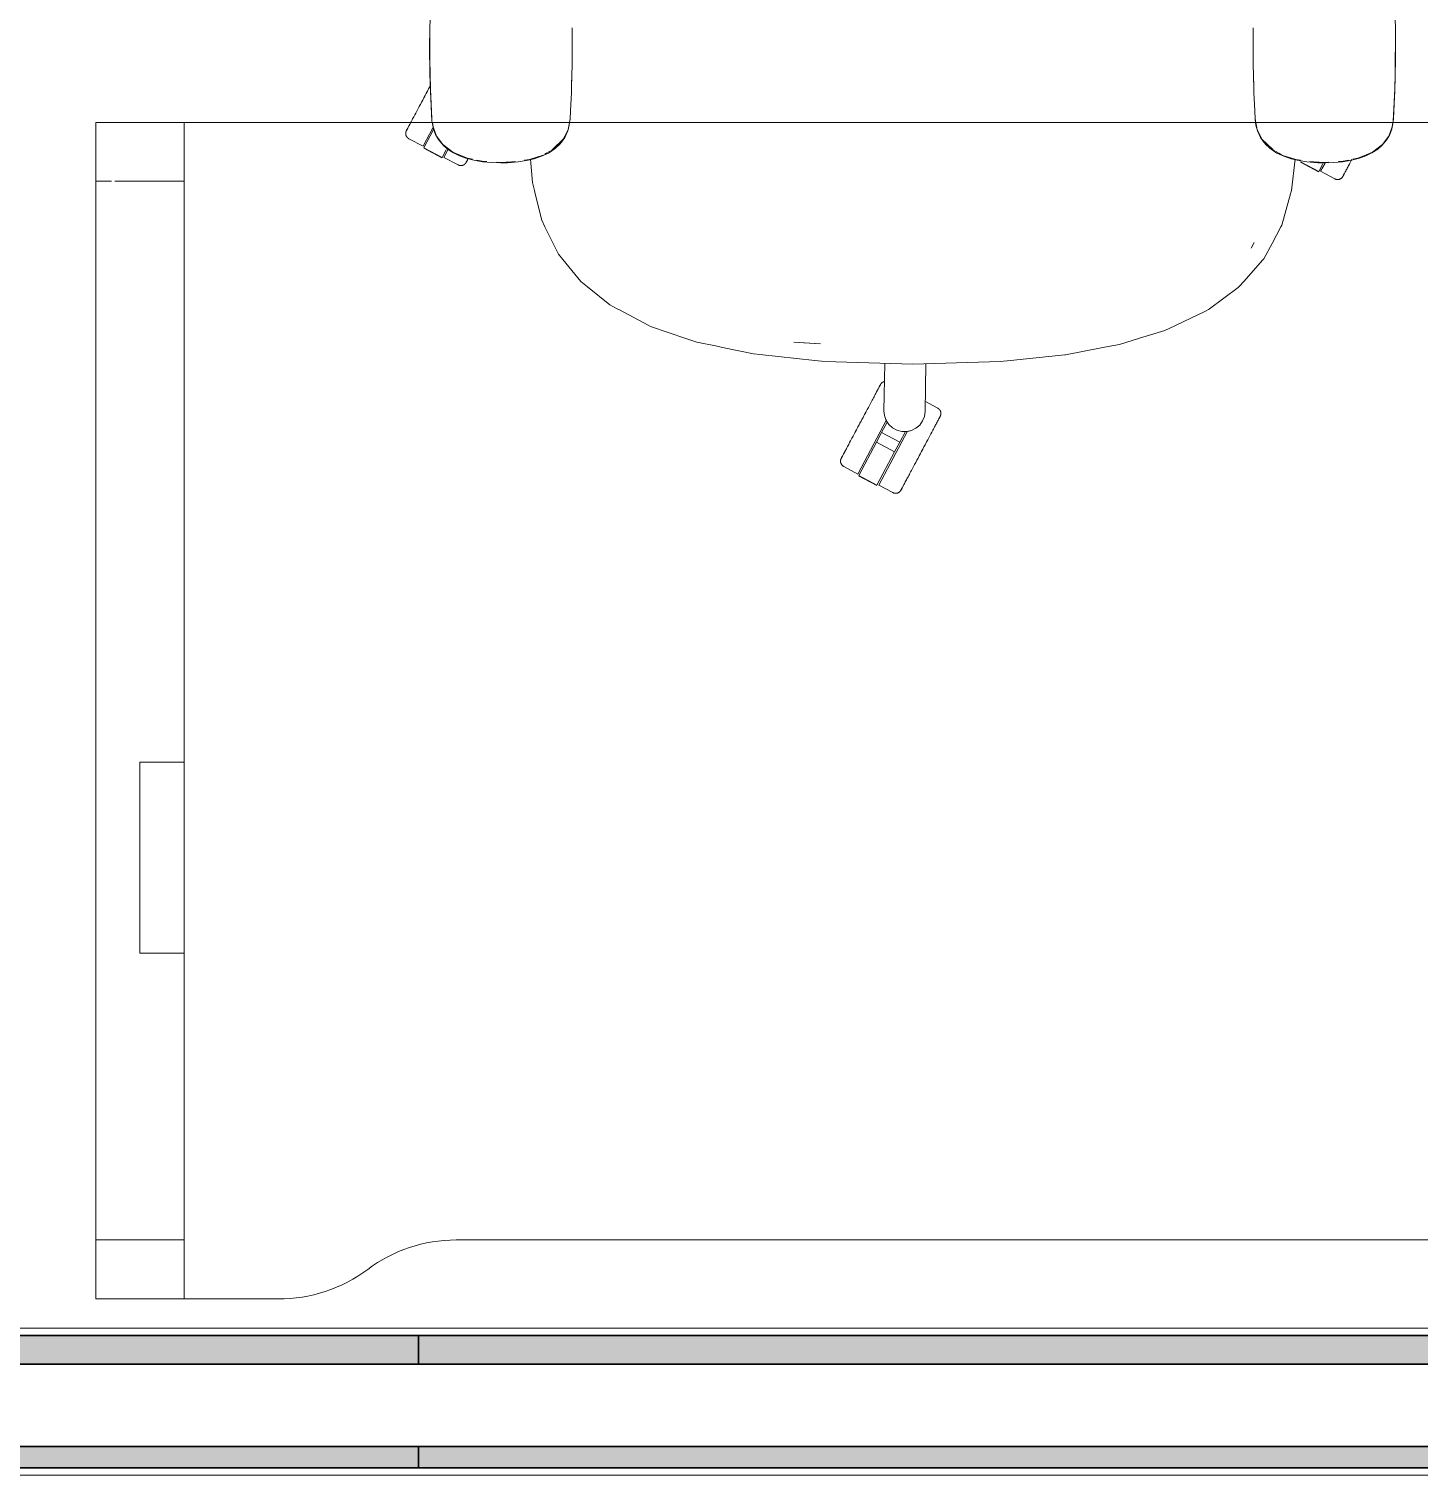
# Model space of a CAD drawing. Header units: millimetres. Extents: x 90978 to 295199, y -4084 to 97293.
# Drawn here: x 164994 to 165939, y 15167 to 16151 of the extents above; entities that cross this region are included whole.
import ezdxf

# ---------------------------------------------------------------- set-up
doc = ezdxf.new("R2010")
doc.units = ezdxf.units.MM
doc.header["$MEASUREMENT"] = 0
for name, color, linetype, lineweight in [('CSM-STL-XX-ZZ-M3-A-XXXX-00001_detached _19_04_21__rvt-1-Level 0$0$A-GLAZ-CURT', 7, 'CONTINUOUS', 9), ('CSM-STL-XX-ZZ-M3-A-XXXX-00001_detached _19_04_21__rvt-1-Level 0$0$A-GLAZ-CWMG', 7, 'CONTINUOUS', 9), ('G-IMPT', 8, 'CONTINUOUS', 9), ('I-FURN', 8, 'CONTINUOUS', 9)]:
    doc.layers.add(name, color=color, linetype=linetype, lineweight=lineweight)

msp = doc.modelspace()

# ---------------------------------------------------------------- hatches: boundary and pattern name
at = {"layer": 'CSM-STL-XX-ZZ-M3-A-XXXX-00001_detached _19_04_21__rvt-1-Level 0$0$A-GLAZ-CURT'}
h = msp.add_hatch(color=256, dxfattribs=at)
h.paths.add_polyline_path([(165258.83, 15262.43), (164408.83, 15262.43), (164408.83, 15242.93), (165258.83, 15242.93)], flags=0)
h.paths.add_polyline_path([(165258.83, 15172.43), (165258.83, 15186.93), (164408.83, 15186.93), (164408.83, 15172.43), (165148.61, 15172.43)], flags=0)
h = msp.add_hatch(color=256, dxfattribs=at)
h.paths.add_polyline_path([(166158.83, 15242.93), (166158.83, 15262.43), (165258.83, 15262.43), (165258.83, 15242.93)], flags=0)
h.paths.add_polyline_path([(166158.83, 15186.93), (165258.83, 15186.93), (165258.83, 15172.43), (166158.83, 15172.43)], flags=0)

# ---------------------------------------------------------------- linework, layer by layer
at = {"layer": 'CSM-STL-XX-ZZ-M3-A-XXXX-00001_detached _19_04_21__rvt-1-Level 0$0$A-GLAZ-CURT', "lineweight": 30}
for p, q in [((165258.83, 15262.43), (164408.83, 15262.43)), ((166158.83, 15262.43), (165258.83, 15262.43)), ((165258.83, 15262.43), (165258.83, 15242.93)), ((165258.83, 15242.93), (165258.83, 15262.43)), ((164408.83, 15242.93), (165258.83, 15242.93)), ((165258.83, 15242.93), (166158.83, 15242.93)), ((165258.83, 15186.93), (164408.83, 15186.93)), ((166158.83, 15186.93), (165258.83, 15186.93)), ((165258.83, 15186.93), (165258.83, 15172.43)), ((165258.83, 15172.43), (165258.83, 15186.93)), ((164408.83, 15172.43), (165258.83, 15172.43)), ((165258.83, 15172.43), (166158.83, 15172.43))]:
    msp.add_line(p, q, dxfattribs=at)
at = {"layer": 'CSM-STL-XX-ZZ-M3-A-XXXX-00001_detached _19_04_21__rvt-1-Level 0$0$A-GLAZ-CWMG'}
for p, q in [((164408.83, 15267.43), (165258.83, 15267.43)), ((165258.83, 15267.43), (166158.83, 15267.43)), ((164408.83, 15167.43), (165258.83, 15167.43)), ((165258.83, 15167.43), (166158.83, 15167.43))]:
    msp.add_line(p, q, dxfattribs=at)
at = {"layer": 'G-IMPT'}
for p, q in [((165266.4, 16150.19), (165266.56, 16158.6)), ((165923.19, 16150.19), (165923.02, 16158.6)), ((165266.4, 16150.19), (165266.31, 16139.39)), ((165266.4, 16150.19), (165266.35, 16130)), ((165266.4, 16150.19), (165266.51, 16120.17)), ((165363.16, 16151.55), (165363.24, 16146.08)), ((165826.42, 16151.55), (165826.35, 16146.08)), ((165923.19, 16150.19), (165923.07, 16120.17)), ((165923.19, 16150.19), (165923.23, 16130)), ((165923.19, 16150.19), (165923.28, 16139.39)), ((165266.51, 16120.17), (165266.31, 16139.39)), ((165363.24, 16131.36), (165363.24, 16146.08)), ((165826.34, 16131.36), (165826.35, 16146.08)), ((165923.07, 16120.17), (165923.28, 16139.39)), ((165266.35, 16130), (165266.51, 16120.17)), ((165266.35, 16130), (165266.85, 16108.6)), ((165266.35, 16130), (165266.82, 16109.81)), ((165266.39, 16130), (165266.37, 16127.96)), ((165363.19, 16126.85), (165363.24, 16131.36)), ((165826.39, 16126.85), (165826.34, 16131.36)), ((165923.23, 16130), (165922.73, 16108.6)), ((165923.23, 16130), (165922.77, 16109.81)), ((165923.23, 16130), (165923.07, 16120.17)), ((165923.19, 16130), (165923.21, 16127.96)), ((165266.37, 16127.96), (165266.44, 16126.05)), ((165266.51, 16120.17), (165266.85, 16108.6)), ((165363.19, 16126.85), (165362.81, 16111.18)), ((165363.02, 16120.12), (165363.01, 16117.91)), ((165826.39, 16126.85), (165826.77, 16111.18)), ((165826.57, 16120.12), (165826.57, 16117.91)), ((165923.07, 16120.17), (165922.73, 16108.6)), ((165923.21, 16127.96), (165923.14, 16126.05)), ((165266.85, 16108.6), (165266.82, 16109.81)), ((165266.82, 16109.81), (165267.9, 16088.03)), ((165266.82, 16109.81), (165267.79, 16089.64)), ((165362.81, 16111.18), (165362.69, 16107.64)), ((165362.87, 16114.58), (165363.01, 16117.91)), ((165826.71, 16114.58), (165826.57, 16117.91)), ((165826.77, 16111.18), (165826.89, 16107.64)), ((165922.77, 16109.81), (165921.68, 16088.03)), ((165922.77, 16109.81), (165921.79, 16089.64)), ((165922.73, 16108.6), (165922.77, 16109.81)), ((165266.85, 16108.6), (165267.9, 16088.03)), ((165362.07, 16095.08), (165362.69, 16107.64)), ((165827.51, 16095.08), (165826.89, 16107.64)), ((165922.73, 16108.6), (165921.68, 16088.03)), ((165267.9, 16088.03), (165267.79, 16089.64)), ((165361.36, 16087.33), (165361.79, 16089.64)), ((165361.79, 16089.41), (165361.53, 16087.33)), ((165362.07, 16095.08), (165361.79, 16089.41)), ((165827.51, 16095.08), (165827.79, 16089.41)), ((165828.22, 16087.33), (165827.79, 16089.64)), ((165827.79, 16089.41), (165828.05, 16087.33)), ((165921.68, 16088.03), (165921.79, 16089.64)), ((165267.9, 16088.03), (165268.16, 16086.38)), ((165268.62, 16084.17), (165268.14, 16087.33)), ((165268.6, 16083.99), (165268.16, 16086.38)), ((165268.6, 16083.99), (165268.97, 16082.64)), ((165268.62, 16084.17), (165271.03, 16077.97)), ((165270.36, 16079), (165268.97, 16082.64)), ((165358.24, 16077.12), (165360.22, 16081.45)), ((165358.32, 16078.03), (165360.42, 16082.29)), ((165361.29, 16085.4), (165360.22, 16081.45)), ((165360.42, 16082.29), (165361.36, 16087.33)), ((165361.53, 16087.33), (165361.29, 16085.4)), ((165828.05, 16087.33), (165828.29, 16085.4)), ((165829.16, 16082.29), (165828.22, 16087.33)), ((165828.29, 16085.4), (165829.36, 16081.45)), ((165831.27, 16078.03), (165829.16, 16082.29)), ((165831.35, 16077.12), (165829.36, 16081.45)), ((165920.97, 16084.17), (165918.55, 16077.97)), ((165919.22, 16079), (165920.62, 16082.64)), ((165920.98, 16083.99), (165920.62, 16082.64)), ((165920.97, 16084.17), (165921.45, 16087.33)), ((165920.98, 16083.99), (165921.43, 16086.38)), ((165921.68, 16088.03), (165921.43, 16086.38)), ((165270.36, 16079), (165272.32, 16075.57)), ((165271.03, 16077.97), (165275.2, 16072.35)), ((165272.32, 16075.57), (165275.4, 16071.83)), ((165275.2, 16072.35), (165281.99, 16067.13)), ((165278.43, 16069.16), (165275.4, 16071.83)), ((165351.85, 16069.72), (165348.4, 16067.27)), ((165348.76, 16068.2), (165351.91, 16070.09)), ((165349.82, 16068.89), (165357.21, 16075.79)), ((165349.82, 16068.89), (165351.29, 16070.17)), ((165351.45, 16070.3), (165354.98, 16073.38)), ((165354.9, 16072.58), (165351.85, 16069.72)), ((165351.91, 16070.09), (165357.21, 16075.79)), ((165354.9, 16072.58), (165356.03, 16073.9)), ((165357.21, 16075.79), (165354.98, 16073.38)), ((165358.24, 16077.12), (165356.03, 16073.9)), ((165358.32, 16078.03), (165357.21, 16075.79)), ((165831.27, 16078.03), (165832.37, 16075.79)), ((165831.35, 16077.12), (165833.55, 16073.9)), ((165832.37, 16075.79), (165834.6, 16073.38)), ((165839.76, 16068.89), (165832.37, 16075.79)), ((165837.67, 16070.09), (165832.37, 16075.79)), ((165834.68, 16072.58), (165833.55, 16073.9)), ((165838.14, 16070.3), (165834.6, 16073.38)), ((165834.68, 16072.58), (165837.73, 16069.72)), ((165840.83, 16068.2), (165837.67, 16070.09)), ((165837.73, 16069.72), (165841.19, 16067.27)), ((165839.76, 16068.89), (165838.29, 16070.17)), ((165914.39, 16072.35), (165907.6, 16067.13)), ((165911.15, 16069.16), (165914.19, 16071.83)), ((165917.27, 16075.57), (165914.19, 16071.83)), ((165918.55, 16077.97), (165914.39, 16072.35)), ((165919.22, 16079), (165917.27, 16075.57)), ((165282.48, 16066.51), (165278.43, 16069.16)), ((165281.99, 16067.13), (165286.38, 16065.29)), ((165282.48, 16066.51), (165286.56, 16064.52)), ((165292, 16062.96), (165286.38, 16065.29)), ((165290.89, 16062.94), (165286.56, 16064.52)), ((165290.89, 16062.94), (165296.37, 16061.51)), ((165292, 16062.96), (165295.47, 16062.25)), ((165302.3, 16060.51), (165296.37, 16061.51)), ((165298.22, 16061.69), (165301.96, 16060.92)), ((165301.96, 16060.92), (165305.17, 16060.72)), ((165302.3, 16060.51), (165308.45, 16059.94)), ((165314.79, 16059.76), (165308.45, 16059.94)), ((165311.68, 16060.33), (165314.79, 16060.14)), ((165321.96, 16060.37), (165314.79, 16060.14)), ((165319.3, 16059.85), (165314.79, 16059.76)), ((165319.3, 16059.85), (165326.61, 16060.42)), ((165321.96, 16060.37), (165324.74, 16060.76)), ((165333.37, 16061.54), (165326.61, 16060.42)), ((165330.92, 16061.63), (165334.21, 16062.09)), ((165337.3, 16062.52), (165333.37, 16061.54)), ((165334.21, 16062.09), (165343.61, 16065.12)), ((165334.84, 16062.22), (165336.28, 16046.35)), ((165337.3, 16062.52), (165342.39, 16064.26)), ((165342.39, 16064.26), (165347.03, 16066.46)), ((165344.72, 16065.79), (165346.06, 16066.59)), ((165346.53, 16066.87), (165347.97, 16067.73)), ((165347.03, 16066.46), (165348.4, 16067.27)), ((165842.56, 16066.46), (165841.19, 16067.27)), ((165843.06, 16066.87), (165841.62, 16067.73)), ((165847.2, 16064.26), (165842.56, 16066.46)), ((165845.98, 16065.12), (165843.52, 16066.59)), ((165854.63, 16062.33), (165845.98, 16065.12)), ((165852.28, 16062.52), (165847.2, 16064.26)), ((165852.28, 16062.52), (165856.21, 16061.54)), ((165854.86, 16062.21), (165852.45, 16040.93)), ((165858.66, 16061.63), (165855.37, 16062.09)), ((165856.21, 16061.54), (165862.97, 16060.42)), ((165870.29, 16059.85), (165862.97, 16060.42)), ((165867.63, 16060.37), (165864.85, 16060.76)), ((165867.63, 16060.37), (165874.79, 16060.14)), ((165870.29, 16059.85), (165874.79, 16059.76)), ((165877.9, 16060.33), (165874.79, 16060.14)), ((165874.79, 16059.76), (165881.13, 16059.94)), ((165887.28, 16060.51), (165881.13, 16059.94)), ((165887.62, 16060.92), (165884.41, 16060.72)), ((165887.28, 16060.51), (165893.21, 16061.51)), ((165891.37, 16061.69), (165887.62, 16060.92)), ((165898.69, 16062.94), (165893.21, 16061.51)), ((165897.58, 16062.96), (165894.22, 16062.27)), ((165897.58, 16062.96), (165903.2, 16065.29)), ((165898.69, 16062.94), (165903.03, 16064.52)), ((165907.1, 16066.51), (165903.03, 16064.52)), ((165907.6, 16067.13), (165903.2, 16065.29)), ((165907.1, 16066.51), (165911.15, 16069.16)), ((165336.28, 16046.35), (165337.58, 16041.06)), ((165338.16, 16038.68), (165337.58, 16041.06)), ((165851.81, 16038.67), (165852.45, 16040.93)), ((165342.56, 16020.74), (165338.16, 16038.68)), ((165851.81, 16038.67), (165845.81, 16017.33)), ((165344.71, 16016.38), (165342.56, 16020.74)), ((165344.71, 16016.38), (165350.35, 16004.91)), ((165845.21, 16016.21), (165839.2, 16004.98)), ((165845.81, 16017.33), (165845.21, 16016.21)), ((165353.88, 15997.75), (165350.35, 16004.91)), ((165825, 16001.84), (165826.96, 16005.73)), ((165825, 16001.84), (165826.18, 16004.14)), ((165826.18, 16004.14), (165826.96, 16005.73)), ((165839.2, 16004.98), (165833.62, 15994.54)), ((165356.86, 15994.09), (165353.88, 15997.75)), ((165356.86, 15994.09), (165369.03, 15979.15)), ((165820.01, 15979.09), (165833.03, 15993.87)), ((165833.03, 15993.87), (165833.62, 15994.54)), ((165369.03, 15979.15), (165373.69, 15975.39)), ((165388.82, 15963.18), (165373.69, 15975.39)), ((165796.68, 15960.54), (165816.17, 15975.11)), ((165816.17, 15975.11), (165817.14, 15975.83)), ((165820.01, 15979.09), (165817.14, 15975.83)), ((165388.82, 15963.18), (165393.95, 15960.47)), ((165395.33, 15959.74), (165393.95, 15960.47)), ((165395.33, 15959.74), (165414.84, 15949.45)), ((165793.62, 15958.71), (165773.98, 15949.45)), ((165793.62, 15958.71), (165794.33, 15959.14)), ((165795.9, 15960.08), (165794.33, 15959.14)), ((165796.68, 15960.54), (165795.9, 15960.08)), ((165414.84, 15949.45), (165416.5, 15948.57)), ((165440.59, 15940.42), (165416.5, 15948.57)), ((165766.3, 15945.82), (165749.02, 15940.5)), ((165766.3, 15945.82), (165773.06, 15949.01)), ((165773.98, 15949.45), (165773.06, 15949.01)), ((165440.59, 15940.42), (165448.02, 15937.9)), ((165461.84, 15935.03), (165448.02, 15937.9)), ((165465.52, 15934.27), (165461.84, 15935.03)), ((165465.52, 15934.27), (165486.47, 15929.92)), ((165513.89, 15937.95), (165520.83, 15937.34)), ((165532.17, 15936.7), (165513.89, 15937.95)), ((165532.17, 15936.7), (165520.83, 15937.34)), ((165724.15, 15934.15), (165698.77, 15929.28)), ((165724.15, 15934.15), (165727.81, 15934.85)), ((165735.42, 15936.31), (165727.81, 15934.85)), ((165749.02, 15940.5), (165735.42, 15936.31)), ((165486.47, 15929.92), (165490.88, 15929.43)), ((165528.33, 15925.31), (165490.88, 15929.43)), ((165528.33, 15925.31), (165532.7, 15924.82)), ((165542.64, 15924.5), (165532.7, 15924.82)), ((165542.64, 15924.5), (165594.83, 15922.8)), ((165594.83, 15922.8), (165646.99, 15924.41)), ((165646.99, 15924.41), (165654.25, 15924.64)), ((165661.32, 15925.37), (165654.25, 15924.64)), ((165698.31, 15929.19), (165661.32, 15925.37)), ((165698.31, 15929.19), (165698.77, 15929.28))]:
    msp.add_line(p, q, dxfattribs=at)
at = {"layer": 'I-FURN'}
for p, q in [((165265.07, 16109.07), (165264.54, 16108.06)), ((165264.78, 16108.53), (165265.32, 16109.53)), ((165265.6, 16110.07), (165265.07, 16109.07)), ((165265.32, 16109.53), (165265.85, 16110.52)), ((165266.13, 16111.06), (165265.6, 16110.07)), ((165265.85, 16110.52), (165266.37, 16111.51)), ((165266.66, 16112.05), (165266.13, 16111.06)), ((165266.37, 16111.51), (165266.9, 16112.5)), ((165259.79, 16099.14), (165259.29, 16098.19)), ((165259.52, 16098.62), (165260.03, 16099.58)), ((165260.3, 16100.1), (165259.79, 16099.14)), ((165260.03, 16099.58), (165260.54, 16100.55)), ((165260.82, 16101.08), (165260.3, 16100.1)), ((165260.54, 16100.55), (165261.06, 16101.53)), ((165261.34, 16102.06), (165260.82, 16101.08)), ((165261.06, 16101.53), (165261.59, 16102.51)), ((165261.87, 16103.05), (165261.34, 16102.06)), ((165261.59, 16102.51), (165262.12, 16103.51)), ((165262.4, 16104.05), (165261.87, 16103.05)), ((165262.12, 16103.51), (165262.65, 16104.51)), ((165262.93, 16105.05), (165262.4, 16104.05)), ((165262.65, 16104.51), (165263.18, 16105.51)), ((165263.47, 16106.05), (165262.93, 16105.05)), ((165263.18, 16105.51), (165263.71, 16106.52)), ((165264, 16107.06), (165263.47, 16106.05)), ((165263.71, 16106.52), (165264.25, 16107.52)), ((165264.54, 16108.06), (165264, 16107.06)), ((165264.25, 16107.52), (165264.78, 16108.53)), ((165254.76, 16089.67), (165254.37, 16088.94)), ((165255.15, 16090.42), (165254.76, 16089.67)), ((165255.57, 16091.19), (165255.15, 16090.42)), ((165255.99, 16091.99), (165255.57, 16091.19)), ((165256.43, 16092.82), (165255.99, 16091.99)), ((165256.19, 16092.37), (165256.64, 16093.21)), ((165256.88, 16093.67), (165256.43, 16092.82)), ((165256.64, 16093.21), (165257.09, 16094.06)), ((165257.34, 16094.53), (165256.88, 16093.67)), ((165257.09, 16094.06), (165257.56, 16094.94)), ((165257.81, 16095.42), (165257.34, 16094.53)), ((165257.56, 16094.94), (165258.04, 16095.84)), ((165258.3, 16096.33), (165257.81, 16095.42)), ((165258.04, 16095.84), (165258.52, 16096.75)), ((165258.79, 16097.25), (165258.3, 16096.33)), ((165258.52, 16096.75), (165259.02, 16097.68)), ((165259.29, 16098.19), (165258.79, 16097.25)), ((165259.02, 16097.68), (165259.52, 16098.62)), ((165039.25, 16087.33), (165039.25, 16047.33)), ((165039.25, 15287.33), (165039.25, 16087.33)), ((165099.25, 16087.33), (165039.25, 16087.33)), ((165039.25, 16087.33), (165099.25, 16087.33)), ((166639.25, 16087.33), (165039.25, 16087.33)), ((165039.25, 16087.33), (165039.25, 15287.33)), ((165039.25, 15287.33), (165039.25, 16087.33)), ((165039.25, 16087.33), (166639.25, 16087.33)), ((165099.25, 16087.33), (165099.25, 15860.86)), ((165099.25, 16047.33), (165099.25, 16087.33)), ((165250.02, 16079.91), (165250.03, 16080.07)), ((165250.02, 16079.75), (165250.02, 16079.91)), ((165250.02, 16079.59), (165250.02, 16079.75)), ((165250.03, 16079.43), (165250.02, 16079.59)), ((165250.03, 16080.07), (165250.05, 16080.23)), ((165250.05, 16079.27), (165250.03, 16079.43)), ((165250.05, 16080.23), (165250.07, 16080.39)), ((165250.07, 16079.11), (165250.05, 16079.27)), ((165250.07, 16080.39), (165250.1, 16080.55)), ((165250.1, 16080.55), (165250.13, 16080.71)), ((165250.13, 16080.71), (165250.18, 16080.86)), ((165250.18, 16080.86), (165250.22, 16081.02)), ((165250.22, 16081.02), (165250.28, 16081.17)), ((165250.28, 16081.17), (165250.34, 16081.32)), ((165250.34, 16081.32), (165250.4, 16081.47)), ((165250.4, 16081.47), (165250.47, 16081.61)), ((165250.47, 16081.61), (165250.49, 16081.65)), ((165250.49, 16081.65), (165250.5, 16081.67)), ((165250.5, 16081.66), (165250.49, 16081.65)), ((165250.5, 16081.67), (165250.54, 16081.73)), ((165250.52, 16081.7), (165250.5, 16081.66)), ((165250.56, 16081.78), (165250.52, 16081.7)), ((165250.54, 16081.73), (165250.59, 16081.83)), ((165250.63, 16081.9), (165250.56, 16081.78)), ((165250.59, 16081.83), (165250.66, 16081.97)), ((165250.71, 16082.06), (165250.63, 16081.9)), ((165250.66, 16081.97), (165250.76, 16082.15)), ((165250.82, 16082.26), (165250.71, 16082.06)), ((165250.76, 16082.15), (165250.88, 16082.37)), ((165250.95, 16082.5), (165250.82, 16082.26)), ((165250.88, 16082.37), (165251.01, 16082.63)), ((165251.1, 16082.78), (165250.95, 16082.5)), ((165251.01, 16082.63), (165251.17, 16082.93)), ((165251.27, 16083.1), (165251.1, 16082.78)), ((165251.17, 16082.93), (165251.35, 16083.26)), ((165251.45, 16083.46), (165251.27, 16083.1)), ((165251.35, 16083.26), (165251.55, 16083.63)), ((165251.66, 16083.85), (165251.45, 16083.46)), ((165251.55, 16083.63), (165251.77, 16084.04)), ((165251.89, 16084.28), (165251.66, 16083.85)), ((165251.77, 16084.04), (165252, 16084.49)), ((165252.14, 16084.75), (165251.89, 16084.28)), ((165252, 16084.49), (165252.26, 16084.97)), ((165252.41, 16085.25), (165252.14, 16084.75)), ((165252.26, 16084.97), (165252.53, 16085.49)), ((165252.69, 16085.78), (165252.41, 16085.25)), ((165252.53, 16085.49), (165252.83, 16086.04)), ((165252.99, 16086.35), (165252.69, 16085.78)), ((165252.83, 16086.04), (165253.14, 16086.62)), ((165253.31, 16086.95), (165252.99, 16086.35)), ((165253.65, 16087.59), (165253.31, 16086.95)), ((165254, 16088.25), (165253.65, 16087.59)), ((165254.37, 16088.94), (165254, 16088.25)), ((165268.58, 16083.71), (165261.85, 16071.05)), ((165262.38, 16069.93), (165269.03, 16082.43)), ((165250.1, 16078.95), (165250.07, 16079.11)), ((165250.14, 16078.79), (165250.1, 16078.95)), ((165250.18, 16078.64), (165250.14, 16078.79)), ((165250.23, 16078.48), (165250.18, 16078.64)), ((165250.28, 16078.33), (165250.23, 16078.48)), ((165250.34, 16078.18), (165250.28, 16078.33)), ((165250.41, 16078.03), (165250.34, 16078.18)), ((165250.48, 16077.89), (165250.41, 16078.03)), ((165250.56, 16077.75), (165250.48, 16077.89)), ((165250.64, 16077.61), (165250.56, 16077.75)), ((165250.73, 16077.47), (165250.64, 16077.61)), ((165250.82, 16077.34), (165250.73, 16077.47)), ((165250.92, 16077.22), (165250.82, 16077.34)), ((165251.03, 16077.09), (165250.92, 16077.22)), ((165251.14, 16076.97), (165251.03, 16077.09)), ((165251.25, 16076.86), (165251.14, 16076.97)), ((165251.37, 16076.75), (165251.25, 16076.86)), ((165251.49, 16076.65), (165251.37, 16076.75)), ((165251.62, 16076.55), (165251.49, 16076.65)), ((165251.75, 16076.45), (165251.62, 16076.55)), ((165251.88, 16076.36), (165251.75, 16076.45)), ((165252.02, 16076.28), (165251.88, 16076.36)), ((165252.16, 16076.2), (165252.02, 16076.28)), ((165252.16, 16076.2), (165261.85, 16071.05)), ((165262.29, 16069.75), (165274.65, 16063.18)), ((165274.74, 16063.35), (165262.38, 16069.93)), ((165277.56, 16068.64), (165274.74, 16063.35)), ((165278.73, 16068.73), (165275.97, 16063.54)), ((165275.97, 16063.54), (165285.66, 16058.39)), ((165290.76, 16059.51), (165290.66, 16059.38)), ((165290.86, 16059.64), (165290.76, 16059.51)), ((165290.95, 16059.78), (165290.86, 16059.64)), ((165291.03, 16059.91), (165290.95, 16059.78)), ((165291.11, 16060.05), (165291.03, 16059.91)), ((165291.13, 16060.1), (165291.11, 16060.06)), ((165291.11, 16060.05), (165291.12, 16060.07)), ((165291.11, 16060.06), (165291.11, 16060.05)), ((165291.12, 16060.07), (165291.15, 16060.13)), ((165291.18, 16060.18), (165291.13, 16060.1)), ((165291.15, 16060.13), (165291.2, 16060.23)), ((165291.24, 16060.31), (165291.18, 16060.18)), ((165291.2, 16060.23), (165291.28, 16060.37)), ((165291.33, 16060.47), (165291.24, 16060.31)), ((165291.28, 16060.37), (165291.37, 16060.55)), ((165291.44, 16060.67), (165291.33, 16060.47)), ((165291.37, 16060.55), (165291.49, 16060.77)), ((165291.56, 16060.91), (165291.44, 16060.67)), ((165291.49, 16060.77), (165291.63, 16061.03)), ((165291.71, 16061.19), (165291.56, 16060.91)), ((165291.63, 16061.03), (165291.79, 16061.33)), ((165291.88, 16061.51), (165291.71, 16061.19)), ((165291.79, 16061.33), (165291.97, 16061.67)), ((165292.07, 16061.86), (165291.88, 16061.51)), ((165291.97, 16061.67), (165292.16, 16062.04)), ((165292.28, 16062.25), (165292.07, 16061.86)), ((165292.16, 16062.04), (165292.38, 16062.45)), ((165292.51, 16062.68), (165292.28, 16062.25)), ((165858.57, 16060.26), (165870.93, 16053.69)), ((165858.66, 16060.43), (165858.71, 16060.52)), ((165871.03, 16053.86), (165858.66, 16060.43)), ((165875.25, 16059.67), (165872.26, 16054.04)), ((165891.84, 16058.92), (165892.24, 16059.68)), ((165892.24, 16059.68), (165892.66, 16060.47)), ((165892.66, 16060.47), (165893.09, 16061.28)), ((165893.09, 16061.28), (165893.54, 16062.11)), ((165285.7, 16058.37), (165285.66, 16058.39)), ((165285.84, 16058.3), (165285.7, 16058.37)), ((165285.99, 16058.23), (165285.84, 16058.3)), ((165286.14, 16058.17), (165285.99, 16058.23)), ((165286.29, 16058.12), (165286.14, 16058.17)), ((165286.44, 16058.07), (165286.29, 16058.12)), ((165286.6, 16058.03), (165286.44, 16058.07)), ((165286.76, 16057.99), (165286.6, 16058.03)), ((165286.92, 16057.97), (165286.76, 16057.99)), ((165287.08, 16057.94), (165286.92, 16057.97)), ((165287.24, 16057.93), (165287.08, 16057.94)), ((165287.4, 16057.92), (165287.24, 16057.93)), ((165287.56, 16057.92), (165287.4, 16057.92)), ((165287.72, 16057.92), (165287.56, 16057.92)), ((165287.88, 16057.93), (165287.72, 16057.92)), ((165288.04, 16057.95), (165287.88, 16057.93)), ((165288.2, 16057.97), (165288.04, 16057.95)), ((165288.36, 16058), (165288.2, 16057.97)), ((165288.52, 16058.03), (165288.36, 16058)), ((165288.67, 16058.08), (165288.52, 16058.03)), ((165288.83, 16058.12), (165288.67, 16058.08)), ((165288.98, 16058.18), (165288.83, 16058.12)), ((165289.13, 16058.24), (165288.98, 16058.18)), ((165289.27, 16058.3), (165289.13, 16058.24)), ((165289.42, 16058.38), (165289.27, 16058.3)), ((165289.56, 16058.45), (165289.42, 16058.38)), ((165289.7, 16058.54), (165289.56, 16058.45)), ((165289.83, 16058.62), (165289.7, 16058.54)), ((165289.96, 16058.72), (165289.83, 16058.62)), ((165290.09, 16058.82), (165289.96, 16058.72)), ((165290.21, 16058.92), (165290.09, 16058.82)), ((165290.33, 16059.03), (165290.21, 16058.92)), ((165290.45, 16059.14), (165290.33, 16059.03)), ((165290.56, 16059.26), (165290.45, 16059.14)), ((165290.66, 16059.38), (165290.56, 16059.26)), ((165873.84, 16059.15), (165871.03, 16053.86)), ((165872.26, 16054.04), (165881.94, 16048.89)), ((165886.73, 16049.65), (165886.62, 16049.53)), ((165886.84, 16049.77), (165886.73, 16049.65)), ((165886.95, 16049.89), (165886.84, 16049.77)), ((165887.05, 16050.02), (165886.95, 16049.89)), ((165887.14, 16050.15), (165887.05, 16050.02)), ((165887.23, 16050.28), (165887.14, 16050.15)), ((165887.31, 16050.42), (165887.23, 16050.28)), ((165887.39, 16050.56), (165887.31, 16050.42)), ((165887.39, 16050.56), (165887.4, 16050.58)), ((165887.4, 16050.56), (165887.39, 16050.56)), ((165887.4, 16050.58), (165887.44, 16050.64)), ((165887.42, 16050.61), (165887.4, 16050.56)), ((165887.46, 16050.69), (165887.42, 16050.61)), ((165887.44, 16050.64), (165887.49, 16050.74)), ((165887.53, 16050.81), (165887.46, 16050.69)), ((165887.49, 16050.74), (165887.56, 16050.88)), ((165887.61, 16050.97), (165887.53, 16050.81)), ((165887.56, 16050.88), (165887.66, 16051.06)), ((165887.72, 16051.17), (165887.61, 16050.97)), ((165887.66, 16051.06), (165887.78, 16051.28)), ((165887.85, 16051.41), (165887.72, 16051.17)), ((165887.78, 16051.28), (165887.91, 16051.54)), ((165888, 16051.69), (165887.85, 16051.41)), ((165887.91, 16051.54), (165888.07, 16051.83)), ((165888.16, 16052.01), (165888, 16051.69)), ((165888.07, 16051.83), (165888.25, 16052.17)), ((165888.35, 16052.37), (165888.16, 16052.01)), ((165888.25, 16052.17), (165888.45, 16052.54)), ((165888.56, 16052.76), (165888.35, 16052.37)), ((165888.45, 16052.54), (165888.67, 16052.95)), ((165888.79, 16053.19), (165888.56, 16052.76)), ((165888.67, 16052.95), (165888.9, 16053.4)), ((165889.04, 16053.65), (165888.79, 16053.19)), ((165888.9, 16053.4), (165889.16, 16053.88)), ((165889.31, 16054.16), (165889.04, 16053.65)), ((165889.16, 16053.88), (165889.43, 16054.4)), ((165889.59, 16054.69), (165889.31, 16054.16)), ((165889.43, 16054.4), (165889.73, 16054.95)), ((165889.89, 16055.26), (165889.59, 16054.69)), ((165889.73, 16054.95), (165890.04, 16055.53)), ((165890.04, 16055.53), (165890.37, 16056.15)), ((165890.37, 16056.15), (165890.71, 16056.8)), ((165890.71, 16056.8), (165891.07, 16057.47)), ((165891.07, 16057.47), (165891.45, 16058.18)), ((165891.45, 16058.18), (165891.84, 16058.92)), ((165039.25, 16047.33), (165039.25, 15327.33)), ((165049.83, 16047.33), (165039.25, 16047.33)), ((165049.83, 16047.33), (165039.25, 16047.33)), ((165099.25, 16047.33), (165052.15, 16047.33)), ((165099.25, 16047.33), (165052.15, 16047.33)), ((165099.25, 15860.86), (165099.25, 16047.33)), ((165881.98, 16048.87), (165881.94, 16048.89)), ((165882.13, 16048.8), (165881.98, 16048.87)), ((165882.27, 16048.73), (165882.13, 16048.8)), ((165882.42, 16048.68), (165882.27, 16048.73)), ((165882.57, 16048.62), (165882.42, 16048.68)), ((165882.73, 16048.57), (165882.57, 16048.62)), ((165882.88, 16048.53), (165882.73, 16048.57)), ((165883.04, 16048.5), (165882.88, 16048.53)), ((165883.2, 16048.47), (165883.04, 16048.5)), ((165883.36, 16048.45), (165883.2, 16048.47)), ((165883.52, 16048.43), (165883.36, 16048.45)), ((165883.68, 16048.42), (165883.52, 16048.43)), ((165883.84, 16048.42), (165883.68, 16048.42)), ((165884, 16048.42), (165883.84, 16048.42)), ((165884.16, 16048.43), (165884, 16048.42)), ((165884.32, 16048.45), (165884.16, 16048.43)), ((165884.48, 16048.47), (165884.32, 16048.45)), ((165884.64, 16048.5), (165884.48, 16048.47)), ((165884.8, 16048.54), (165884.64, 16048.5)), ((165884.96, 16048.58), (165884.8, 16048.54)), ((165885.11, 16048.63), (165884.96, 16048.58)), ((165885.26, 16048.68), (165885.11, 16048.63)), ((165885.41, 16048.74), (165885.26, 16048.68)), ((165885.56, 16048.81), (165885.41, 16048.74)), ((165885.7, 16048.88), (165885.56, 16048.81)), ((165885.84, 16048.96), (165885.7, 16048.88)), ((165885.98, 16049.04), (165885.84, 16048.96)), ((165886.12, 16049.13), (165885.98, 16049.04)), ((165886.25, 16049.22), (165886.12, 16049.13)), ((165886.37, 16049.32), (165886.25, 16049.22)), ((165886.5, 16049.43), (165886.37, 16049.32)), ((165886.62, 16049.53), (165886.5, 16049.43)), ((165575.31, 15891.22), (165575.87, 15923.42)), ((165603.85, 15923.08), (165603.29, 15890.74)), ((165569.29, 15902.15), (165568.91, 15901.45)), ((165569.65, 15902.83), (165569.29, 15902.15)), ((165569.99, 15903.48), (165569.65, 15902.83)), ((165570.32, 15904.09), (165569.99, 15903.48)), ((165570.63, 15904.68), (165570.32, 15904.09)), ((165570.46, 15904.37), (165570.77, 15904.94)), ((165570.92, 15905.23), (165570.63, 15904.68)), ((165570.77, 15904.94), (165571.05, 15905.47)), ((165571.2, 15905.75), (165570.92, 15905.23)), ((165571.05, 15905.47), (165571.32, 15905.97)), ((165571.45, 15906.23), (165571.2, 15905.75)), ((165571.32, 15905.97), (165571.56, 15906.44)), ((165571.69, 15906.67), (165571.45, 15906.23)), ((165571.56, 15906.44), (165571.79, 15906.87)), ((165571.91, 15907.08), (165571.69, 15906.67)), ((165571.79, 15906.87), (165572, 15907.26)), ((165572.11, 15907.46), (165571.91, 15907.08)), ((165572, 15907.26), (165572.19, 15907.62)), ((165572.28, 15907.79), (165572.11, 15907.46)), ((165572.19, 15907.62), (165572.36, 15907.93)), ((165572.44, 15908.09), (165572.28, 15907.79)), ((165572.36, 15907.93), (165572.51, 15908.21)), ((165572.58, 15908.35), (165572.44, 15908.09)), ((165572.51, 15908.21), (165572.64, 15908.45)), ((165572.7, 15908.57), (165572.58, 15908.35)), ((165572.64, 15908.45), (165572.74, 15908.66)), ((165572.79, 15908.75), (165572.7, 15908.57)), ((165572.74, 15908.66), (165572.83, 15908.82)), ((165572.87, 15908.89), (165572.79, 15908.75)), ((165572.83, 15908.82), (165572.89, 15908.94)), ((165572.92, 15908.99), (165572.87, 15908.89)), ((165572.89, 15908.94), (165572.94, 15909.02)), ((165572.95, 15909.05), (165572.92, 15908.99)), ((165572.94, 15909.02), (165572.96, 15909.06)), ((165572.96, 15909.07), (165572.95, 15909.05)), ((165572.96, 15909.07), (165573.04, 15909.21)), ((165572.96, 15909.06), (165572.96, 15909.07)), ((165573.04, 15909.21), (165573.13, 15909.35)), ((165573.13, 15909.35), (165573.21, 15909.48)), ((165573.21, 15909.48), (165573.31, 15909.61)), ((165573.31, 15909.61), (165573.41, 15909.74)), ((165573.41, 15909.74), (165573.51, 15909.86)), ((165573.51, 15909.86), (165573.62, 15909.98)), ((165573.62, 15909.98), (165573.74, 15910.09)), ((165573.74, 15910.09), (165573.86, 15910.2)), ((165573.86, 15910.2), (165573.98, 15910.31)), ((165573.98, 15910.31), (165574.11, 15910.4)), ((165574.11, 15910.4), (165574.24, 15910.5)), ((165574.24, 15910.5), (165574.37, 15910.59)), ((165574.37, 15910.59), (165574.51, 15910.67)), ((165574.51, 15910.67), (165574.65, 15910.75)), ((165574.65, 15910.75), (165574.8, 15910.82)), ((165574.8, 15910.82), (165574.94, 15910.89)), ((165574.94, 15910.89), (165575.09, 15910.95)), ((165575.09, 15910.95), (165575.25, 15911)), ((165575.25, 15911), (165575.4, 15911.05)), ((165575.4, 15911.05), (165575.56, 15911.09)), ((165575.56, 15911.09), (165575.71, 15911.13)), ((165563.66, 15891.58), (165564.17, 15892.53)), ((165564.44, 15893.04), (165563.94, 15892.1)), ((165564.17, 15892.53), (165564.67, 15893.47)), ((165564.93, 15893.97), (165564.44, 15893.04)), ((165564.67, 15893.47), (165565.16, 15894.39)), ((165565.42, 15894.88), (165564.93, 15893.97)), ((165565.16, 15894.39), (165565.64, 15895.3)), ((165565.9, 15895.78), (165565.42, 15894.88)), ((165566.36, 15896.66), (165565.9, 15895.78)), ((165566.82, 15897.51), (165566.36, 15896.66)), ((165567.26, 15898.35), (165566.82, 15897.51)), ((165567.69, 15899.16), (165567.26, 15898.35)), ((165568.11, 15899.95), (165567.69, 15899.16)), ((165568.52, 15900.71), (165568.11, 15899.95)), ((165568.91, 15901.45), (165568.52, 15900.71)), ((165611.91, 15892.92), (165603.07, 15897.63)), ((165611.91, 15892.92), (165612.05, 15892.85)), ((165612.05, 15892.85), (165612.19, 15892.76)), ((165612.19, 15892.76), (165612.32, 15892.67)), ((165612.32, 15892.67), (165612.45, 15892.58)), ((165612.45, 15892.58), (165612.58, 15892.48)), ((165612.58, 15892.48), (165612.7, 15892.37)), ((165612.7, 15892.37), (165612.82, 15892.26)), ((165577.12, 15884.94), (165557.58, 15848.19)), ((165558.39, 15881.65), (165558.92, 15882.66)), ((165559.21, 15883.2), (165558.67, 15882.19)), ((165558.92, 15882.66), (165559.45, 15883.66)), ((165559.74, 15884.2), (165559.21, 15883.2)), ((165559.45, 15883.66), (165559.99, 15884.67)), ((165560.28, 15885.21), (165559.74, 15884.2)), ((165559.99, 15884.67), (165560.52, 15885.67)), ((165560.81, 15886.21), (165560.28, 15885.21)), ((165560.52, 15885.67), (165561.05, 15886.67)), ((165561.34, 15887.21), (165560.81, 15886.21)), ((165561.05, 15886.67), (165561.58, 15887.67)), ((165561.87, 15888.2), (165561.34, 15887.21)), ((165561.58, 15887.67), (165562.11, 15888.66)), ((165562.39, 15889.19), (165561.87, 15888.2)), ((165562.11, 15888.66), (165562.63, 15889.64)), ((165562.91, 15890.17), (165562.39, 15889.19)), ((165562.63, 15889.64), (165563.15, 15890.62)), ((165563.43, 15891.14), (165562.91, 15890.17)), ((165563.15, 15890.62), (165563.66, 15891.58)), ((165563.94, 15892.1), (165563.43, 15891.14)), ((165573.72, 15876.42), (165577.52, 15883.56)), ((165575.65, 15887.87), (165575.31, 15891.22)), ((165576.8, 15884.69), (165575.65, 15887.87)), ((165578.66, 15881.89), (165576.8, 15884.69)), ((165601.57, 15884.26), (165599.61, 15881.52)), ((165602.82, 15887.4), (165601.57, 15884.26)), ((165603.29, 15890.74), (165602.82, 15887.4)), ((165610.76, 15882.17), (165611.08, 15882.77)), ((165611.24, 15883.08), (165610.93, 15882.5)), ((165611.08, 15882.77), (165611.38, 15883.34)), ((165611.54, 15883.63), (165611.24, 15883.08)), ((165611.38, 15883.34), (165611.67, 15883.88)), ((165611.81, 15884.15), (165611.54, 15883.63)), ((165611.67, 15883.88), (165611.93, 15884.38)), ((165612.07, 15884.63), (165611.81, 15884.15)), ((165611.93, 15884.38), (165612.18, 15884.84)), ((165612.31, 15885.08), (165612.07, 15884.63)), ((165612.18, 15884.84), (165612.41, 15885.27)), ((165612.52, 15885.49), (165612.31, 15885.08)), ((165612.41, 15885.27), (165612.62, 15885.67)), ((165612.72, 15885.86), (165612.52, 15885.49)), ((165612.62, 15885.67), (165612.81, 15886.02)), ((165612.9, 15886.2), (165612.72, 15885.86)), ((165612.81, 15886.02), (165612.98, 15886.34)), ((165612.82, 15892.26), (165612.94, 15892.15)), ((165613.06, 15886.49), (165612.9, 15886.2)), ((165612.94, 15892.15), (165613.04, 15892.03)), ((165612.98, 15886.34), (165613.12, 15886.62)), ((165613.04, 15892.03), (165613.15, 15891.91)), ((165613.2, 15886.75), (165613.06, 15886.49)), ((165613.12, 15886.62), (165613.25, 15886.86)), ((165613.15, 15891.91), (165613.25, 15891.78)), ((165613.31, 15886.97), (165613.2, 15886.75)), ((165613.25, 15891.78), (165613.34, 15891.65)), ((165613.25, 15886.86), (165613.36, 15887.06)), ((165613.41, 15887.15), (165613.31, 15886.97)), ((165613.34, 15891.65), (165613.43, 15891.51)), ((165613.36, 15887.06), (165613.44, 15887.22)), ((165613.48, 15887.29), (165613.41, 15887.15)), ((165613.43, 15891.51), (165613.51, 15891.38)), ((165613.44, 15887.22), (165613.51, 15887.34)), ((165613.54, 15887.39), (165613.48, 15887.29)), ((165613.51, 15891.38), (165613.59, 15891.23)), ((165613.51, 15887.34), (165613.55, 15887.43)), ((165613.57, 15887.45), (165613.54, 15887.39)), ((165613.55, 15887.43), (165613.58, 15887.47)), ((165613.58, 15887.47), (165613.57, 15887.45)), ((165613.6, 15887.51), (165613.58, 15887.47)), ((165613.58, 15887.47), (165613.58, 15887.47)), ((165613.59, 15891.23), (165613.66, 15891.09)), ((165613.67, 15887.66), (165613.6, 15887.51)), ((165613.66, 15891.09), (165613.73, 15890.94)), ((165613.74, 15887.8), (165613.67, 15887.66)), ((165613.73, 15890.94), (165613.79, 15890.79)), ((165613.79, 15887.95), (165613.74, 15887.8)), ((165613.79, 15890.79), (165613.84, 15890.64)), ((165613.85, 15888.11), (165613.79, 15887.95)), ((165613.84, 15890.64), (165613.89, 15890.49)), ((165613.9, 15888.26), (165613.85, 15888.11)), ((165613.89, 15890.49), (165613.93, 15890.33)), ((165613.94, 15888.42), (165613.9, 15888.26)), ((165613.93, 15890.33), (165613.97, 15890.17)), ((165613.97, 15888.57), (165613.94, 15888.42)), ((165613.97, 15890.17), (165614, 15890.02)), ((165614, 15888.73), (165613.97, 15888.57)), ((165614, 15890.02), (165614.02, 15889.86)), ((165614.02, 15888.89), (165614, 15888.73)), ((165614.02, 15889.86), (165614.04, 15889.7)), ((165614.04, 15889.05), (165614.02, 15888.89)), ((165614.04, 15889.7), (165614.05, 15889.54)), ((165614.05, 15889.21), (165614.04, 15889.05)), ((165614.05, 15889.54), (165614.05, 15889.37)), ((165614.05, 15889.37), (165614.05, 15889.21)), ((165553.3, 15872.08), (165553.77, 15872.98)), ((165554.04, 15873.47), (165553.55, 15872.57)), ((165553.77, 15872.98), (165554.26, 15873.89)), ((165554.53, 15874.39), (165554.04, 15873.47)), ((165554.26, 15873.89), (165554.75, 15874.82)), ((165555.02, 15875.33), (165554.53, 15874.39)), ((165554.75, 15874.82), (165555.26, 15875.77)), ((165555.53, 15876.28), (165555.02, 15875.33)), ((165555.26, 15875.77), (165555.76, 15876.72)), ((165556.04, 15877.25), (165555.53, 15876.28)), ((165555.76, 15876.72), (165556.28, 15877.69)), ((165556.56, 15878.22), (165556.04, 15877.25)), ((165556.28, 15877.69), (165556.8, 15878.67)), ((165557.08, 15879.2), (165556.56, 15878.22)), ((165556.8, 15878.67), (165557.33, 15879.66)), ((165557.61, 15880.2), (165557.08, 15879.2)), ((165557.33, 15879.66), (165557.85, 15880.65)), ((165558.14, 15881.19), (165557.61, 15880.2)), ((165557.85, 15880.65), (165558.39, 15881.65)), ((165558.67, 15882.19), (165558.14, 15881.19)), ((165570.19, 15869.78), (165573.72, 15876.42)), ((165591.23, 15877.4), (165571.71, 15840.68)), ((165586.09, 15869.85), (165573.72, 15876.42)), ((165581.15, 15879.6), (165578.66, 15881.89)), ((165584.11, 15877.99), (165581.15, 15879.6)), ((165587.37, 15877.12), (165584.11, 15877.99)), ((165589.88, 15876.99), (165586.09, 15869.85)), ((165590.74, 15877.06), (165587.37, 15877.12)), ((165594.03, 15877.81), (165590.74, 15877.06)), ((165597.04, 15879.33), (165594.03, 15877.81)), ((165599.61, 15881.52), (165597.04, 15879.33)), ((165605.28, 15871.87), (165605.77, 15872.8)), ((165606.04, 15873.29), (165605.55, 15872.37)), ((165605.77, 15872.8), (165606.26, 15873.7)), ((165606.51, 15874.18), (165606.04, 15873.29)), ((165606.26, 15873.7), (165606.73, 15874.59)), ((165606.98, 15875.06), (165606.51, 15874.18)), ((165606.73, 15874.59), (165607.19, 15875.46)), ((165607.43, 15875.92), (165606.98, 15875.06)), ((165607.19, 15875.46), (165607.64, 15876.3)), ((165607.88, 15876.75), (165607.43, 15875.92)), ((165607.64, 15876.3), (165608.08, 15877.13)), ((165608.08, 15877.13), (165608.5, 15877.93)), ((165608.5, 15877.93), (165608.92, 15878.71)), ((165608.92, 15878.71), (165609.32, 15879.46)), ((165609.32, 15879.46), (165609.7, 15880.18)), ((165609.7, 15880.18), (165610.07, 15880.87)), ((165610.07, 15880.87), (165610.42, 15881.54)), ((165610.42, 15881.54), (165610.76, 15882.17)), ((165548.43, 15862.93), (165548.14, 15862.39)), ((165548.27, 15862.63), (165548.57, 15863.19)), ((165548.73, 15863.5), (165548.43, 15862.93)), ((165548.57, 15863.19), (165548.88, 15863.77)), ((165549.05, 15864.1), (165548.73, 15863.5)), ((165549.39, 15864.73), (165549.05, 15864.1)), ((165549.74, 15865.4), (165549.39, 15864.73)), ((165550.11, 15866.09), (165549.74, 15865.4)), ((165550.49, 15866.81), (165550.11, 15866.09)), ((165550.89, 15867.56), (165550.49, 15866.81)), ((165551.31, 15868.34), (165550.89, 15867.56)), ((165551.73, 15869.14), (165551.31, 15868.34)), ((165552.17, 15869.96), (165551.73, 15869.14)), ((165551.93, 15869.52), (165552.38, 15870.35)), ((165552.62, 15870.81), (165552.17, 15869.96)), ((165552.38, 15870.35), (165552.83, 15871.21)), ((165553.08, 15871.68), (165552.62, 15870.81)), ((165552.83, 15871.21), (165553.3, 15872.08)), ((165553.55, 15872.57), (165553.08, 15871.68)), ((165558.12, 15847.07), (165570.19, 15869.78)), ((165582.55, 15863.21), (165570.19, 15869.78)), ((165582.55, 15863.21), (165570.48, 15840.5)), ((165586.09, 15869.85), (165582.55, 15863.21)), ((165600.07, 15862.06), (165600.6, 15863.07)), ((165600.89, 15863.61), (165600.36, 15862.61)), ((165600.6, 15863.07), (165601.14, 15864.07)), ((165601.42, 15864.62), (165600.89, 15863.61)), ((165601.14, 15864.07), (165601.67, 15865.08)), ((165601.96, 15865.61), (165601.42, 15864.62)), ((165601.67, 15865.08), (165602.2, 15866.07)), ((165602.48, 15866.61), (165601.96, 15865.61)), ((165602.2, 15866.07), (165602.73, 15867.06)), ((165603.01, 15867.6), (165602.48, 15866.61)), ((165602.73, 15867.06), (165603.25, 15868.05)), ((165603.53, 15868.57), (165603.01, 15867.6)), ((165603.25, 15868.05), (165603.77, 15869.02)), ((165604.04, 15869.54), (165603.53, 15868.57)), ((165603.77, 15869.02), (165604.28, 15869.99)), ((165604.55, 15870.5), (165604.04, 15869.54)), ((165604.28, 15869.99), (165604.79, 15870.94)), ((165605.06, 15871.44), (165604.55, 15870.5)), ((165604.79, 15870.94), (165605.28, 15871.87)), ((165605.55, 15872.37), (165605.06, 15871.44)), ((165099.25, 15860.48), (165099.25, 15652.33)), ((165099.25, 15327.33), (165099.25, 15860.48)), ((165545.76, 15857.06), (165545.77, 15857.22)), ((165545.76, 15856.89), (165545.76, 15857.06)), ((165545.76, 15856.73), (165545.76, 15856.89)), ((165545.77, 15856.57), (165545.76, 15856.73)), ((165545.77, 15857.22), (165545.79, 15857.38)), ((165545.79, 15856.41), (165545.77, 15856.57)), ((165545.79, 15857.38), (165545.81, 15857.54)), ((165545.81, 15856.25), (165545.79, 15856.41)), ((165545.81, 15857.54), (165545.84, 15857.69)), ((165545.84, 15856.09), (165545.81, 15856.25)), ((165545.84, 15857.69), (165545.87, 15857.85)), ((165545.88, 15855.94), (165545.84, 15856.09)), ((165545.87, 15857.85), (165545.91, 15858.01)), ((165545.92, 15855.78), (165545.88, 15855.94)), ((165545.91, 15858.01), (165545.96, 15858.16)), ((165545.97, 15855.63), (165545.92, 15855.78)), ((165545.96, 15858.16), (165546.02, 15858.31)), ((165546.02, 15855.47), (165545.97, 15855.63)), ((165546.02, 15858.31), (165546.07, 15858.46)), ((165546.08, 15855.33), (165546.02, 15855.47)), ((165546.07, 15858.46), (165546.14, 15858.61)), ((165546.15, 15855.18), (165546.08, 15855.33)), ((165546.14, 15858.61), (165546.21, 15858.76)), ((165546.22, 15855.03), (165546.15, 15855.18)), ((165546.21, 15858.76), (165546.23, 15858.79)), ((165546.3, 15854.89), (165546.22, 15855.03)), ((165546.26, 15858.84), (165546.23, 15858.8)), ((165546.23, 15858.79), (165546.24, 15858.81)), ((165546.23, 15858.8), (165546.23, 15858.79)), ((165546.24, 15858.81), (165546.27, 15858.88)), ((165546.3, 15858.92), (165546.26, 15858.84)), ((165546.27, 15858.88), (165546.33, 15858.98)), ((165546.37, 15859.05), (165546.3, 15858.92)), ((165546.38, 15854.75), (165546.3, 15854.89)), ((165546.33, 15858.98), (165546.4, 15859.12)), ((165546.45, 15859.21), (165546.37, 15859.05)), ((165546.47, 15854.62), (165546.38, 15854.75)), ((165546.4, 15859.12), (165546.5, 15859.3)), ((165546.56, 15859.41), (165546.45, 15859.21)), ((165546.56, 15854.49), (165546.47, 15854.62)), ((165546.5, 15859.3), (165546.61, 15859.52)), ((165546.69, 15859.65), (165546.56, 15859.41)), ((165546.66, 15854.36), (165546.56, 15854.49)), ((165546.61, 15859.52), (165546.75, 15859.77)), ((165546.77, 15854.24), (165546.66, 15854.36)), ((165546.83, 15859.93), (165546.69, 15859.65)), ((165546.75, 15859.77), (165546.91, 15860.07)), ((165546.87, 15854.12), (165546.77, 15854.24)), ((165547, 15860.25), (165546.83, 15859.93)), ((165546.99, 15854.01), (165546.87, 15854.12)), ((165546.91, 15860.07), (165547.09, 15860.41)), ((165547.11, 15853.9), (165546.99, 15854.01)), ((165547.19, 15860.6), (165547, 15860.25)), ((165547.09, 15860.41), (165547.29, 15860.78)), ((165547.23, 15853.79), (165547.11, 15853.9)), ((165547.4, 15861), (165547.19, 15860.6)), ((165547.36, 15853.69), (165547.23, 15853.79)), ((165547.29, 15860.78), (165547.5, 15861.19)), ((165547.49, 15853.6), (165547.36, 15853.69)), ((165547.63, 15861.43), (165547.4, 15861)), ((165547.62, 15853.51), (165547.49, 15853.6)), ((165547.5, 15861.19), (165547.74, 15861.64)), ((165547.76, 15853.42), (165547.62, 15853.51)), ((165547.88, 15861.89), (165547.63, 15861.43)), ((165547.74, 15861.64), (165548, 15862.12)), ((165547.9, 15853.34), (165547.76, 15853.42)), ((165548.14, 15862.39), (165547.88, 15861.89)), ((165547.9, 15853.34), (165557.58, 15848.19)), ((165548, 15862.12), (165548.27, 15862.63)), ((165594.88, 15852.3), (165595.37, 15853.23)), ((165595.64, 15853.74), (165595.14, 15852.8)), ((165595.37, 15853.23), (165595.87, 15854.17)), ((165596.15, 15854.69), (165595.64, 15853.74)), ((165595.87, 15854.17), (165596.38, 15855.13)), ((165596.66, 15855.65), (165596.15, 15854.69)), ((165596.38, 15855.13), (165596.9, 15856.1)), ((165597.18, 15856.62), (165596.66, 15855.65)), ((165596.9, 15856.1), (165597.42, 15857.08)), ((165597.7, 15857.61), (165597.18, 15856.62)), ((165597.42, 15857.08), (165597.94, 15858.06)), ((165598.23, 15858.6), (165597.7, 15857.61)), ((165597.94, 15858.06), (165598.47, 15859.06)), ((165598.76, 15859.6), (165598.23, 15858.6)), ((165598.47, 15859.06), (165599, 15860.06)), ((165599.29, 15860.6), (165598.76, 15859.6)), ((165599, 15860.06), (165599.53, 15861.06)), ((165599.82, 15861.6), (165599.29, 15860.6)), ((165599.53, 15861.06), (165600.07, 15862.06)), ((165600.36, 15862.61), (165599.82, 15861.6)), ((165558.03, 15846.9), (165570.39, 15840.33)), ((165570.48, 15840.5), (165558.12, 15847.07)), ((165589.82, 15842.79), (165590.16, 15843.44)), ((165590.16, 15843.44), (165590.52, 15844.12)), ((165590.52, 15844.12), (165590.9, 15844.82)), ((165590.9, 15844.82), (165591.29, 15845.56)), ((165591.29, 15845.56), (165591.7, 15846.32)), ((165591.7, 15846.32), (165592.12, 15847.11)), ((165592.12, 15847.11), (165592.55, 15847.92)), ((165592.55, 15847.92), (165592.99, 15848.75)), ((165592.99, 15848.75), (165593.45, 15849.61)), ((165593.45, 15849.61), (165593.91, 15850.49)), ((165593.91, 15850.49), (165594.39, 15851.38)), ((165594.65, 15851.88), (165594.17, 15850.97)), ((165594.39, 15851.38), (165594.88, 15852.3)), ((165595.14, 15852.8), (165594.65, 15851.88)), ((165571.71, 15840.68), (165581.4, 15835.53)), ((165581.43, 15835.51), (165581.4, 15835.53)), ((165581.58, 15835.44), (165581.43, 15835.51)), ((165581.73, 15835.38), (165581.58, 15835.44)), ((165581.88, 15835.32), (165581.73, 15835.38)), ((165582.03, 15835.26), (165581.88, 15835.32)), ((165582.18, 15835.22), (165582.03, 15835.26)), ((165582.34, 15835.17), (165582.18, 15835.22)), ((165582.5, 15835.14), (165582.34, 15835.17)), ((165582.65, 15835.11), (165582.5, 15835.14)), ((165582.81, 15835.09), (165582.65, 15835.11)), ((165582.97, 15835.07), (165582.81, 15835.09)), ((165583.14, 15835.06), (165582.97, 15835.07)), ((165583.3, 15835.06), (165583.14, 15835.06)), ((165583.46, 15835.06), (165583.3, 15835.06)), ((165583.62, 15835.07), (165583.46, 15835.06)), ((165583.78, 15835.09), (165583.62, 15835.07)), ((165583.94, 15835.11), (165583.78, 15835.09)), ((165584.1, 15835.14), (165583.94, 15835.11)), ((165584.25, 15835.18), (165584.1, 15835.14)), ((165584.41, 15835.22), (165584.25, 15835.18)), ((165584.56, 15835.27), (165584.41, 15835.22)), ((165584.72, 15835.32), (165584.56, 15835.27)), ((165584.87, 15835.38), (165584.72, 15835.32)), ((165585.01, 15835.45), (165584.87, 15835.38)), ((165585.16, 15835.52), (165585.01, 15835.45)), ((165585.3, 15835.6), (165585.16, 15835.52)), ((165585.44, 15835.68), (165585.3, 15835.6)), ((165585.57, 15835.77), (165585.44, 15835.68)), ((165585.7, 15835.86), (165585.57, 15835.77)), ((165585.83, 15835.96), (165585.7, 15835.86)), ((165585.95, 15836.07), (165585.83, 15835.96)), ((165586.07, 15836.18), (165585.95, 15836.07)), ((165586.19, 15836.29), (165586.07, 15836.18)), ((165586.3, 15836.41), (165586.19, 15836.29)), ((165586.4, 15836.53), (165586.3, 15836.41)), ((165586.5, 15836.66), (165586.4, 15836.53)), ((165586.59, 15836.79), (165586.5, 15836.66)), ((165586.68, 15836.92), (165586.59, 15836.79)), ((165586.77, 15837.06), (165586.68, 15836.92)), ((165586.85, 15837.2), (165586.77, 15837.06)), ((165586.87, 15837.25), (165586.85, 15837.2)), ((165586.85, 15837.2), (165586.86, 15837.22)), ((165586.85, 15837.2), (165586.85, 15837.2)), ((165586.86, 15837.22), (165586.89, 15837.28)), ((165586.92, 15837.33), (165586.87, 15837.25)), ((165586.89, 15837.28), (165586.94, 15837.38)), ((165586.98, 15837.45), (165586.92, 15837.33)), ((165586.94, 15837.38), (165587.02, 15837.52)), ((165587.07, 15837.61), (165586.98, 15837.45)), ((165587.02, 15837.52), (165587.11, 15837.7)), ((165587.17, 15837.81), (165587.07, 15837.61)), ((165587.11, 15837.7), (165587.23, 15837.92)), ((165587.3, 15838.05), (165587.17, 15837.81)), ((165587.23, 15837.92), (165587.37, 15838.18)), ((165587.45, 15838.33), (165587.3, 15838.05)), ((165587.37, 15838.18), (165587.53, 15838.48)), ((165587.62, 15838.65), (165587.45, 15838.33)), ((165587.53, 15838.48), (165587.7, 15838.81)), ((165587.81, 15839.01), (165587.62, 15838.65)), ((165587.7, 15838.81), (165587.9, 15839.18)), ((165588.02, 15839.4), (165587.81, 15839.01)), ((165587.9, 15839.18), (165588.12, 15839.59)), ((165588.25, 15839.83), (165588.02, 15839.4)), ((165588.12, 15839.59), (165588.36, 15840.04)), ((165588.49, 15840.3), (165588.25, 15839.83)), ((165588.36, 15840.04), (165588.61, 15840.52)), ((165588.76, 15840.8), (165588.49, 15840.3)), ((165588.61, 15840.52), (165588.89, 15841.04)), ((165589.04, 15841.33), (165588.76, 15840.8)), ((165588.89, 15841.04), (165589.18, 15841.59)), ((165589.35, 15841.9), (165589.04, 15841.33)), ((165589.18, 15841.59), (165589.49, 15842.17)), ((165589.49, 15842.17), (165589.82, 15842.79)), ((165069.25, 15522.33), (165069.25, 15652.33)), ((165099.25, 15652.33), (165069.25, 15652.33)), ((165069.25, 15652.33), (165069.25, 15522.33)), ((165069.25, 15652.33), (165099.25, 15652.33)), ((165099.25, 15652.33), (165099.25, 15522.33)), ((165099.25, 15522.33), (165069.25, 15522.33)), ((165099.25, 15522.33), (165069.25, 15522.33)), ((165099.25, 15522.33), (165099.25, 15287.33)), ((165039.25, 15327.33), (165039.25, 15287.33)), ((165099.25, 15327.33), (165039.25, 15327.33)), ((165099.25, 15327.33), (165039.25, 15327.33)), ((165099.25, 15287.33), (165099.25, 15327.33)), ((165284.25, 15327.33), (166394.25, 15327.33)), ((166394.25, 15327.33), (165284.25, 15327.33)), ((165099.25, 15287.33), (165039.25, 15287.33)), ((165099.25, 15287.33), (165039.25, 15287.33)), ((165039.25, 15287.33), (165163.14, 15287.33)), ((165163.14, 15287.33), (165039.25, 15287.33))]:
    msp.add_line(p, q, dxfattribs=at)
for centre, radius, start, end in [((165589.29, 15890.79), 13.81, 282.34734, 287.33603), ((165284.25, 15227.33), 100, 90, 126.8699), ((165284.25, 15227.33), 100, 90, 126.8699), ((165164.24, 15387.36), 100.03, 269.37439, 306.8699), ((165164.24, 15387.36), 100.03, 269.37439, 306.8699)]:
    msp.add_arc(centre, radius, start, end, dxfattribs=at)
msp.add_open_spline([(165592.94, 15877.47), (165592.52, 15877.35), (165592.08, 15877.28), (165591.65, 15877.22)], degree=3, dxfattribs=at)

doc.saveas('drawing.dxf')
